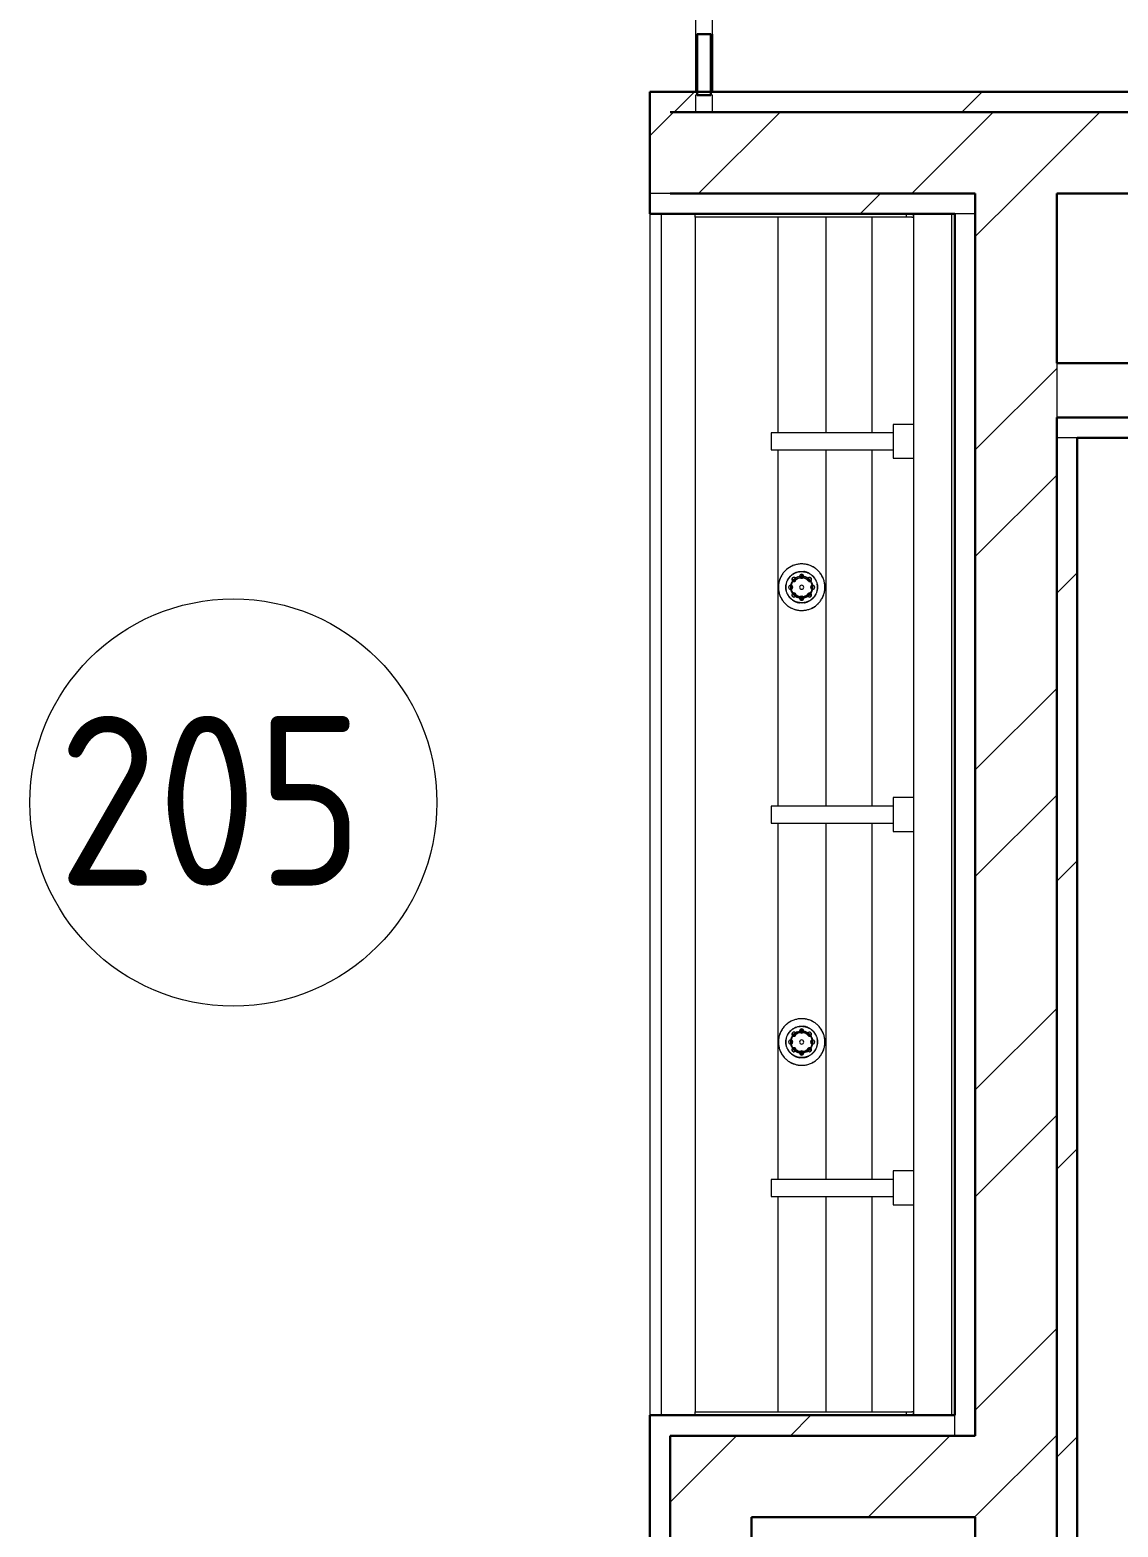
# Model space of a CAD drawing. Header units: millimetres. Extents: x -421858 to 614926, y -468665 to 141641.
# Drawn here: x 115207 to 116811, y -9852 to -7646 of the extents above; entities that cross this region are included whole.
import ezdxf

# ---------------------------------------------------------------- set-up
doc = ezdxf.new("R2010")
doc.units = ezdxf.units.MM
for name, color, linetype, lineweight in [('Витраж', 7, 'Continuous', 9), ('Марки помещений', 252, 'Continuous', 20), ('Сантехника', 252, 'Continuous', 9), ('Стены наружные', 7, 'Continuous', 18), ('Стены разрез', 252, 'Continuous', 30), ('Стены штриховка', 252, 'Continuous', 9)]:
    doc.layers.add(name, color=color, linetype=linetype, lineweight=lineweight)
doc.styles.add('GOST Common_2', font='', dxfattribs={"width": 0.9, "height": 250})
doc.styles.get('GOST Common_2').set_extended_font_data('GOST type B')

# ---------------------------------------------------------------- blocks, each defined once
blk = doc.blocks.new('2 этаж')
at = {"layer": 'Витраж', "color": 251, "lineweight": 18, "true_color": 0x636466, "extrusion": (0, 0, -1)}
for p, q in [((116188.5, -7627.3), (116188.5, -7652.3)), ((116213.5, -7652.3), (116213.5, -7627.3)), ((116188.5, -7652.3), (116213.5, -7652.3))]:
    blk.add_line(p, q, dxfattribs=at)
at = {"layer": 'Витраж', "color": 251, "true_color": 0x636466}
for p, q in [((116188.5, -7652.3), (116188.5, -7737.3)), ((116213.5, -7652.3), (116213.5, -7737.3))]:
    blk.add_line(p, q, dxfattribs=at)
at = {"layer": 'Витраж', "color": 251, "lineweight": 18, "true_color": 0x636466}
for p, q in [((116213.5, -7742.3), (116188.5, -7742.3)), ((116188.5, -7742.3), (116188.5, -7767.3)), ((116213.5, -7767.3), (116213.5, -7742.3)), ((116188.5, -7767.3), (116213.5, -7767.3))]:
    blk.add_line(p, q, dxfattribs=at)
at = {"layer": 'Марки помещений', "color": 251, "true_color": 0x636466}
blk.add_circle((115507.3, -8784.5), 300, dxfattribs=at)
at = {"layer": 'Сантехника', "color": 251, "true_color": 0x636466}
for p, q in [((116121, -7917.3), (116121, -9687.3)), ((116138, -7917.3), (116138, -9687.3)), ((116188, -7922.3), (116188, -7917.3)), ((116499.1, -7917.3), (116499.1, -7922.3)), ((116510, -7917.3), (116510, -7922.3)), ((116510, -7922.3), (116510, -7917.3)), ((116566, -7917.3), (116566, -9687.3)), ((116188, -7922.3), (116188, -9682.3)), ((116499.1, -7922.3), (116188, -7922.3)), ((116309.9, -7922.3), (116309.9, -8239.8)), ((116380.6, -7922.3), (116380.6, -8239.8)), ((116448.6, -7922.3), (116448.6, -8239.8)), ((116507.6, -7922.3), (116499.1, -7922.3)), ((116507.6, -7922.3), (116510, -7922.3)), ((116510, -7922.3), (116510, -9682.3)), ((116480, -8239.8), (116300, -8239.8)), ((116300, -8239.8), (116300, -8264.8)), ((116510, -8227.3), (116480, -8227.3)), ((116480, -8227.3), (116480, -8277.3)), ((116300, -8264.8), (116480, -8264.8)), ((116309.9, -8264.8), (116309.9, -8789.8)), ((116380.6, -8264.8), (116380.6, -8789.8)), ((116448.6, -8264.7), (116448.6, -8789.8)), ((116480, -8277.3), (116510, -8277.3)), ((116510, -8777.3), (116480, -8777.3)), ((116480, -8777.3), (116480, -8827.3)), ((116480, -8789.8), (116300, -8789.8)), ((116300, -8789.8), (116300, -8814.8)), ((116300, -8814.8), (116480, -8814.8)), ((116309.9, -8814.8), (116309.9, -9339.8)), ((116380.6, -8814.8), (116380.6, -9339.8)), ((116448.6, -8814.7), (116448.6, -9339.8)), ((116480, -8827.3), (116510, -8827.3)), ((116510, -9327.3), (116480, -9327.3)), ((116480, -9327.3), (116480, -9377.3)), ((116480, -9339.8), (116300, -9339.8)), ((116300, -9339.8), (116300, -9364.8)), ((116300, -9364.8), (116480, -9364.8)), ((116309.9, -9364.8), (116309.9, -9682.3)), ((116380.6, -9364.8), (116380.6, -9682.3)), ((116448.6, -9364.7), (116448.6, -9682.3)), ((116480, -9377.3), (116510, -9377.3)), ((116188, -9687.3), (116188, -9682.3)), ((116188, -9682.3), (116499.1, -9682.3)), ((116499.1, -9682.3), (116507.6, -9682.3)), ((116499.1, -9682.3), (116499.1, -9687.3)), ((116510, -9682.3), (116507.6, -9682.3)), ((116510, -9682.3), (116510, -9687.3)), ((116510, -9687.3), (116510, -9682.3))]:
    blk.add_line(p, q, dxfattribs=at)
at = {"layer": 'Сантехника', "color": 251, "true_color": 0x636466, "flags": 128}
for points in [[(116379.3, -8467.3), (116379.3, -8465.9), (116379.2, -8464.5), (116379.1, -8463.1), (116378.9, -8461.8), (116378.6, -8460.4), (116378.3, -8459.1), (116378, -8457.8), (116377.6, -8456.5), (116377.1, -8455.2), (116376.6, -8453.9), (116376, -8452.6), (116375.4, -8451.4), (116374.8, -8450.2), (116374.1, -8449), (116373.3, -8447.9), (116372.5, -8446.8), (116371.7, -8445.7), (116370.8, -8444.6), (116369.9, -8443.6), (116368.9, -8442.6), (116367.9, -8441.7), (116366.9, -8440.8), (116365.8, -8440), (116364.7, -8439.2), (116363.5, -8438.4), (116362.4, -8437.7), (116361.2, -8437), (116359.9, -8436.4), (116358.7, -8435.8), (116357.4, -8435.3), (116356.1, -8434.8), (116354.8, -8434.4), (116353.5, -8434), (116352.2, -8433.7), (116350.8, -8433.5), (116349.5, -8433.2), (116348.1, -8433.1), (116346.7, -8433), (116345.4, -8433), (116344, -8433), (116342.6, -8433), (116341.3, -8433.2), (116339.9, -8433.3), (116338.6, -8433.6), (116337.2, -8433.9), (116335.9, -8434.2), (116334.6, -8434.6), (116333.3, -8435), (116332, -8435.5), (116330.7, -8436.1), (116329.5, -8436.7), (116328.3, -8437.3), (116327.1, -8438), (116325.9, -8438.7), (116324.8, -8439.5), (116323.7, -8440.4), (116322.7, -8441.2), (116321.6, -8442.1), (116320.7, -8443.1), (116319.7, -8444.1), (116318.8, -8445.1), (116317.9, -8446.2), (116317.1, -8447.3), (116316.3, -8448.4), (116315.6, -8449.6), (116314.9, -8450.8), (116314.3, -8452), (116313.7, -8453.2), (116313.2, -8454.5), (116312.7, -8455.8), (116312.3, -8457.1), (116311.9, -8458.4), (116311.5, -8459.7), (116311.3, -8461.1), (116311, -8462.4), (116310.9, -8463.8), (116310.8, -8465.1), (116310.7, -8466.5), (116310.7, -8467.3)], [(116321.7, -8467.3), (116321.7, -8466.3), (116321.8, -8465.4), (116321.9, -8464.5), (116322, -8463.5), (116322.2, -8462.6), (116322.4, -8461.7), (116322.6, -8460.8), (116322.9, -8459.9), (116323.2, -8459), (116323.5, -8458.2), (116323.9, -8457.3), (116324.3, -8456.5), (116324.8, -8455.7), (116325.3, -8454.9), (116325.8, -8454.1), (116326.3, -8453.3), (116326.9, -8452.6), (116327.5, -8451.9), (116328.1, -8451.2), (116328.8, -8450.5), (116329.5, -8449.9), (116330.2, -8449.3), (116330.9, -8448.7), (116331.6, -8448.2), (116332.4, -8447.6), (116333.2, -8447.2), (116334, -8446.7), (116334.9, -8446.3), (116335.7, -8445.9), (116336.6, -8445.5), (116337.4, -8445.2), (116338.3, -8444.9), (116339.2, -8444.7), (116340.1, -8444.5), (116341, -8444.3), (116342, -8444.2), (116342.9, -8444), (116343.8, -8444), (116344.8, -8444), (116345.7, -8444), (116346.6, -8444), (116347.5, -8444.1), (116348.5, -8444.2), (116349.4, -8444.4), (116350.3, -8444.6), (116351.2, -8444.8), (116352.1, -8445.1), (116353, -8445.4), (116353.8, -8445.7), (116354.7, -8446.1), (116355.5, -8446.5), (116356.4, -8446.9), (116357.2, -8447.4), (116358, -8447.9), (116358.7, -8448.4), (116359.5, -8449), (116360.2, -8449.6), (116360.9, -8450.2), (116361.5, -8450.8), (116362.2, -8451.5), (116362.8, -8452.2), (116363.4, -8452.9), (116363.9, -8453.7), (116364.5, -8454.5), (116365, -8455.2), (116365.4, -8456.1), (116365.9, -8456.9), (116366.3, -8457.7), (116366.6, -8458.6), (116367, -8459.4), (116367.3, -8460.3), (116367.5, -8461.2), (116367.7, -8462.1), (116367.9, -8463), (116368.1, -8464), (116368.2, -8464.9), (116368.3, -8465.8), (116368.3, -8466.8), (116368.3, -8467.3)], [(116331.8, -8448.4), (116332.6, -8447.9), (116333.3, -8447.4), (116334.1, -8446.9), (116335, -8446.5), (116335.8, -8446.1), (116336.7, -8445.8), (116337.5, -8445.5)], [(116337, -8445.4), (116336.2, -8445.7), (116335.3, -8446.1), (116334.5, -8446.5)], [(116341.1, -8444.6), (116342, -8444.4), (116342.9, -8444.3), (116343.8, -8444.2), (116344.8, -8444.2), (116345.7, -8444.2), (116346.6, -8444.3), (116347.5, -8444.4), (116348.4, -8444.5), (116349.3, -8444.6), (116350.2, -8444.8), (116351.1, -8445), (116352, -8445.3), (116352.9, -8445.6), (116353.7, -8445.9), (116354.6, -8446.3), (116355.4, -8446.7), (116356.2, -8447.1), (116357, -8447.6), (116357.8, -8448.1), (116358.6, -8448.6), (116359.3, -8449.2), (116360, -8449.8), (116360.7, -8450.4), (116361.4, -8451), (116362, -8451.7), (116362.6, -8452.4), (116363.2, -8453.1), (116363.7, -8453.8), (116364.3, -8454.6), (116364.7, -8455.4), (116365.2, -8456.2)], [(116356, -8446.7), (116355.2, -8446.3), (116354.3, -8445.9), (116353.4, -8445.5), (116352.6, -8445.2), (116351.7, -8444.9), (116350.8, -8444.7), (116349.9, -8444.5), (116349, -8444.3), (116348, -8444.2)], [(116310.7, -8467.3), (116310.7, -8468.6), (116310.8, -8470), (116311, -8471.4), (116311.1, -8472.7), (116311.4, -8474.1), (116311.7, -8475.4), (116312, -8476.7), (116312.4, -8478), (116312.9, -8479.3), (116313.4, -8480.6), (116314, -8481.9), (116314.6, -8483.1), (116315.2, -8484.3), (116315.9, -8485.5), (116316.7, -8486.6), (116317.5, -8487.7), (116318.3, -8488.8), (116319.2, -8489.9), (116320.1, -8490.9), (116321.1, -8491.9), (116322.1, -8492.8), (116323.2, -8493.7), (116324.2, -8494.5), (116325.3, -8495.4), (116326.5, -8496.1), (116327.6, -8496.8), (116328.8, -8497.5), (116330.1, -8498.1), (116331.3, -8498.7), (116332.6, -8499.2), (116333.9, -8499.7), (116335.2, -8500.1), (116336.5, -8500.5), (116337.8, -8500.8), (116339.2, -8501.1), (116340.5, -8501.3), (116341.9, -8501.4), (116343.3, -8501.5), (116344.6, -8501.6), (116346, -8501.5), (116347.4, -8501.5), (116348.7, -8501.3), (116350.1, -8501.2), (116351.5, -8500.9), (116352.8, -8500.7), (116354.1, -8500.3), (116355.4, -8499.9), (116356.7, -8499.5), (116358, -8499), (116359.3, -8498.4), (116360.5, -8497.8), (116361.7, -8497.2), (116362.9, -8496.5), (116364.1, -8495.8), (116365.2, -8495), (116366.3, -8494.2), (116367.3, -8493.3), (116368.4, -8492.4), (116369.4, -8491.4), (116370.3, -8490.4), (116371.2, -8489.4), (116372.1, -8488.3), (116372.9, -8487.2), (116373.7, -8486.1), (116374.4, -8484.9), (116375.1, -8483.7), (116375.7, -8482.5), (116376.3, -8481.3), (116376.8, -8480), (116377.3, -8478.7), (116377.8, -8477.4), (116378.1, -8476.1), (116378.5, -8474.8), (116378.7, -8473.4), (116379, -8472.1), (116379.1, -8470.7), (116379.2, -8469.4), (116379.3, -8468), (116379.3, -8467.3)], [(116322.1, -8463), (116321.9, -8464), (116321.8, -8464.9), (116321.8, -8465.8), (116321.7, -8466.8), (116321.7, -8467.3)], [(116321.7, -8467.3), (116321.7, -8468.2), (116321.8, -8469.1), (116321.9, -8470), (116322, -8471)], [(116368.3, -8467.3), (116368.3, -8468.2), (116368.2, -8469.1), (116368.1, -8470), (116368, -8471), (116367.8, -8471.9), (116367.6, -8472.8), (116367.4, -8473.7), (116367.1, -8474.6), (116366.8, -8475.5), (116366.5, -8476.3), (116366.1, -8477.2), (116365.7, -8478), (116365.2, -8478.8), (116364.7, -8479.6), (116364.2, -8480.4), (116363.7, -8481.2), (116363.1, -8481.9), (116362.5, -8482.6), (116361.9, -8483.3), (116361.2, -8484), (116360.6, -8484.6), (116359.9, -8485.2), (116359.1, -8485.8), (116358.4, -8486.3), (116357.6, -8486.9), (116356.8, -8487.3), (116356, -8487.8), (116355.2, -8488.2), (116354.3, -8488.6), (116353.4, -8489), (116352.6, -8489.3), (116351.7, -8489.6), (116350.8, -8489.8), (116349.9, -8490), (116349, -8490.2), (116348, -8490.4), (116347.1, -8490.5), (116346.2, -8490.5), (116345.3, -8490.6), (116344.3, -8490.5), (116343.4, -8490.5), (116342.5, -8490.4), (116341.5, -8490.3), (116340.6, -8490.1), (116339.7, -8489.9), (116338.8, -8489.7), (116337.9, -8489.4), (116337, -8489.1), (116336.2, -8488.8), (116335.3, -8488.4), (116334.5, -8488), (116333.6, -8487.6), (116332.8, -8487.1), (116332.1, -8486.6), (116331.3, -8486.1), (116330.6, -8485.5), (116329.8, -8484.9), (116329.1, -8484.3), (116328.5, -8483.7), (116327.8, -8483), (116327.2, -8482.3), (116326.6, -8481.6), (116326.1, -8480.8), (116325.5, -8480.1), (116325, -8479.3), (116324.6, -8478.5), (116324.1, -8477.6), (116323.7, -8476.8), (116323.4, -8475.9), (116323.1, -8475.1), (116322.8, -8474.2), (116322.5, -8473.3), (116322.3, -8472.4), (116322.1, -8471.5), (116321.9, -8470.5), (116321.8, -8469.6), (116321.8, -8468.7), (116321.7, -8467.8), (116321.7, -8467.3)], [(116322, -8467.3), (116322, -8466.3), (116322, -8465.4), (116322.1, -8464.5), (116322.3, -8463.6), (116322.4, -8462.7), (116322.6, -8461.8)], [(116322.5, -8472.3), (116322.3, -8471.4), (116322.2, -8470.5), (116322.1, -8469.6), (116322, -8468.7), (116322, -8467.8), (116322, -8467.3)], [(116324.6, -8456.6), (116325, -8455.8), (116325.5, -8455), (116326, -8454.2), (116326.5, -8453.5), (116327.1, -8452.8), (116327.7, -8452.1), (116328.3, -8451.4), (116329, -8450.7), (116329.6, -8450.1), (116330.3, -8449.5), (116331, -8448.9)], [(116328.5, -8450.8), (116327.8, -8451.5), (116327.2, -8452.2), (116326.6, -8452.9), (116326.1, -8453.7), (116325.5, -8454.5), (116325, -8455.2), (116324.6, -8456.1)], [(116328.8, -8467.3), (116328.8, -8466.6), (116328.9, -8466), (116328.9, -8465.3), (116329, -8464.7), (116329.1, -8464), (116329.3, -8463.4), (116329.4, -8462.8), (116329.6, -8462.2), (116329.8, -8461.5), (116330.1, -8460.9), (116330.3, -8460.4), (116330.6, -8459.8), (116330.9, -8459.2), (116331.3, -8458.6), (116331.6, -8458.1), (116332, -8457.6), (116332.4, -8457.1), (116332.8, -8456.6), (116333.3, -8456.1), (116333.7, -8455.6), (116334.2, -8455.2), (116334.7, -8454.8), (116335.2, -8454.4), (116335.7, -8454), (116336.3, -8453.6)], [(116336, -8480.7), (116335.5, -8480.4), (116335, -8480), (116334.5, -8479.5), (116334, -8479.1), (116333.5, -8478.7), (116333.1, -8478.2), (116332.6, -8477.7), (116332.2, -8477.2), (116331.8, -8476.7), (116331.5, -8476.2), (116331.1, -8475.6), (116330.8, -8475), (116330.5, -8474.5), (116330.2, -8473.9), (116330, -8473.3), (116329.7, -8472.7), (116329.5, -8472.1), (116329.4, -8471.4), (116329.2, -8470.8), (116329.1, -8470.2), (116329, -8469.5), (116328.9, -8468.9), (116328.8, -8468.3), (116328.8, -8467.6), (116328.8, -8467.3)], [(116341.6, -8451.4), (116342.3, -8451.3), (116342.9, -8451.2), (116343.5, -8451.1), (116344.2, -8451.1), (116344.8, -8451.1), (116345.5, -8451.1), (116346.1, -8451.1), (116346.8, -8451.1), (116347.4, -8451.2), (116348.1, -8451.3)], [(116361.2, -8467.3), (116361.2, -8467.9), (116361.2, -8468.5), (116361.1, -8469.2), (116361, -8469.8), (116360.9, -8470.5), (116360.7, -8471.1), (116360.6, -8471.7), (116360.4, -8472.3), (116360.2, -8473), (116359.9, -8473.6), (116359.7, -8474.2), (116359.4, -8474.7), (116359.1, -8475.3), (116358.7, -8475.9), (116358.4, -8476.4), (116358, -8476.9), (116357.6, -8477.4), (116357.2, -8477.9), (116356.7, -8478.4), (116356.3, -8478.9), (116355.8, -8479.3), (116355.3, -8479.7), (116354.8, -8480.1), (116354.3, -8480.5), (116353.8, -8480.9)], [(116354, -8453.8), (116354.5, -8454.2), (116355.1, -8454.5), (116355.6, -8455), (116356, -8455.4), (116356.5, -8455.8), (116357, -8456.3), (116357.4, -8456.8), (116357.8, -8457.3), (116358.2, -8457.8), (116358.5, -8458.4), (116358.9, -8458.9), (116359.2, -8459.5), (116359.5, -8460), (116359.8, -8460.6), (116360, -8461.2), (116360.3, -8461.8), (116360.5, -8462.4), (116360.7, -8463.1), (116360.8, -8463.7), (116360.9, -8464.3), (116361, -8465), (116361.1, -8465.6), (116361.2, -8466.3), (116361.2, -8466.9), (116361.2, -8467.3)], [(116365.2, -8455.7), (116364.7, -8454.9), (116364.2, -8454.1), (116363.7, -8453.3), (116363.1, -8452.6), (116362.5, -8451.9), (116361.9, -8451.2), (116361.2, -8450.5)], [(116368, -8467.3), (116368, -8468.2), (116368, -8469.1), (116367.9, -8470), (116367.7, -8470.9), (116367.6, -8471.8), (116367.4, -8472.7)], [(116367.5, -8462.2), (116367.7, -8463.1), (116367.8, -8464), (116367.9, -8464.9), (116368, -8465.8), (116368, -8466.8), (116368, -8467.3)], [(116367.9, -8471.5), (116368.1, -8470.5), (116368.2, -8469.6), (116368.3, -8468.7), (116368.3, -8467.8), (116368.3, -8467.3)], [(116368.3, -8467.3), (116368.3, -8466.3), (116368.2, -8465.4), (116368.1, -8464.5), (116368, -8463.5)], [(116358.2, -8486.1), (116357.5, -8486.6), (116356.7, -8487.1), (116355.9, -8487.6), (116355, -8488), (116354.2, -8488.4), (116353.4, -8488.7), (116352.5, -8489), (116351.6, -8489.3), (116350.7, -8489.6), (116349.8, -8489.8), (116348.9, -8490), (116348, -8490.1), (116347.1, -8490.2), (116346.2, -8490.3), (116345.3, -8490.3), (116344.3, -8490.3), (116343.4, -8490.2), (116342.5, -8490.2), (116341.6, -8490), (116340.7, -8489.9), (116339.8, -8489.7), (116338.9, -8489.5), (116338, -8489.2), (116337.1, -8488.9), (116336.3, -8488.6), (116335.4, -8488.2), (116334.6, -8487.8), (116333.8, -8487.4), (116333, -8486.9), (116332.2, -8486.4), (116331.4, -8485.9), (116330.7, -8485.3), (116330, -8484.7), (116329.3, -8484.1), (116328.7, -8483.5), (116328, -8482.8), (116327.4, -8482.1), (116326.8, -8481.4), (116326.3, -8480.7), (116325.8, -8479.9), (116325.3, -8479.1), (116324.8, -8478.3)], [(116324.8, -8478.8), (116325.3, -8479.6), (116325.8, -8480.4), (116326.3, -8481.2), (116326.9, -8481.9), (116327.5, -8482.6), (116328.1, -8483.3), (116328.8, -8484)], [(116334, -8487.8), (116334.9, -8488.2), (116335.7, -8488.6), (116336.6, -8489), (116337.4, -8489.3), (116338.3, -8489.6), (116339.2, -8489.8), (116340.1, -8490), (116341, -8490.2), (116342, -8490.4)], [(116348.4, -8483.1), (116347.8, -8483.2), (116347.1, -8483.3), (116346.5, -8483.4), (116345.8, -8483.4), (116345.2, -8483.5), (116344.5, -8483.4), (116343.9, -8483.4), (116343.2, -8483.4), (116342.6, -8483.3), (116342, -8483.2)], [(116348.5, -8490.3), (116349.4, -8490.1), (116350.3, -8489.9), (116351.2, -8489.7), (116352.1, -8489.4), (116353, -8489.1), (116353.8, -8488.8), (116354.7, -8488.4), (116355.5, -8488)], [(116365.4, -8477.9), (116365, -8478.7), (116364.5, -8479.5), (116364, -8480.3), (116363.5, -8481), (116362.9, -8481.7), (116362.3, -8482.4), (116361.7, -8483.1), (116361.1, -8483.8), (116360.4, -8484.4), (116359.7, -8485), (116359, -8485.6)], [(116361.5, -8483.7), (116362.2, -8483), (116362.8, -8482.3), (116363.4, -8481.6), (116363.9, -8480.8), (116364.5, -8480.1), (116365, -8479.3), (116365.4, -8478.5)], [(116379.3, -9137.3), (116379.3, -9135.9), (116379.2, -9134.5), (116379.1, -9133.1), (116378.9, -9131.8), (116378.6, -9130.4), (116378.3, -9129.1), (116378, -9127.8), (116377.6, -9126.5), (116377.1, -9125.2), (116376.6, -9123.9), (116376, -9122.6), (116375.4, -9121.4), (116374.8, -9120.2), (116374.1, -9119), (116373.3, -9117.9), (116372.5, -9116.8), (116371.7, -9115.7), (116370.8, -9114.6), (116369.9, -9113.6), (116368.9, -9112.6), (116367.9, -9111.7), (116366.9, -9110.8), (116365.8, -9110), (116364.7, -9109.2), (116363.5, -9108.4), (116362.4, -9107.7), (116361.2, -9107), (116359.9, -9106.4), (116358.7, -9105.8), (116357.4, -9105.3), (116356.1, -9104.8), (116354.8, -9104.4), (116353.5, -9104), (116352.2, -9103.7), (116350.8, -9103.5), (116349.5, -9103.2), (116348.1, -9103.1), (116346.7, -9103), (116345.4, -9103), (116344, -9103), (116342.6, -9103), (116341.3, -9103.2), (116339.9, -9103.3), (116338.6, -9103.6), (116337.2, -9103.9), (116335.9, -9104.2), (116334.6, -9104.6), (116333.3, -9105), (116332, -9105.5), (116330.7, -9106.1), (116329.5, -9106.7), (116328.3, -9107.3), (116327.1, -9108), (116325.9, -9108.7), (116324.8, -9109.5), (116323.7, -9110.4), (116322.7, -9111.2), (116321.6, -9112.1), (116320.7, -9113.1), (116319.7, -9114.1), (116318.8, -9115.1), (116317.9, -9116.2), (116317.1, -9117.3), (116316.3, -9118.4), (116315.6, -9119.6), (116314.9, -9120.8), (116314.3, -9122), (116313.7, -9123.2), (116313.2, -9124.5), (116312.7, -9125.8), (116312.3, -9127.1), (116311.9, -9128.4), (116311.5, -9129.7), (116311.3, -9131.1), (116311, -9132.4), (116310.9, -9133.8), (116310.8, -9135.1), (116310.7, -9136.5), (116310.7, -9137.3)], [(116321.7, -9137.3), (116321.7, -9136.3), (116321.8, -9135.4), (116321.9, -9134.5), (116322, -9133.5), (116322.2, -9132.6), (116322.4, -9131.7), (116322.6, -9130.8), (116322.9, -9129.9), (116323.2, -9129), (116323.5, -9128.2), (116323.9, -9127.3), (116324.3, -9126.5), (116324.8, -9125.7), (116325.3, -9124.9), (116325.8, -9124.1), (116326.3, -9123.3), (116326.9, -9122.6), (116327.5, -9121.9), (116328.1, -9121.2), (116328.8, -9120.5), (116329.5, -9119.9), (116330.2, -9119.3), (116330.9, -9118.7), (116331.6, -9118.2), (116332.4, -9117.6), (116333.2, -9117.2), (116334, -9116.7), (116334.9, -9116.3), (116335.7, -9115.9), (116336.6, -9115.5), (116337.4, -9115.2), (116338.3, -9114.9), (116339.2, -9114.7), (116340.1, -9114.5), (116341, -9114.3), (116342, -9114.2), (116342.9, -9114), (116343.8, -9114), (116344.8, -9114), (116345.7, -9114), (116346.6, -9114), (116347.5, -9114.1), (116348.5, -9114.2), (116349.4, -9114.4), (116350.3, -9114.6), (116351.2, -9114.8), (116352.1, -9115.1), (116353, -9115.4), (116353.8, -9115.7), (116354.7, -9116.1), (116355.5, -9116.5), (116356.4, -9116.9), (116357.2, -9117.4), (116358, -9117.9), (116358.7, -9118.4), (116359.5, -9119), (116360.2, -9119.6), (116360.9, -9120.2), (116361.5, -9120.8), (116362.2, -9121.5), (116362.8, -9122.2), (116363.4, -9122.9), (116363.9, -9123.7), (116364.5, -9124.5), (116365, -9125.2), (116365.4, -9126.1), (116365.9, -9126.9), (116366.3, -9127.7), (116366.6, -9128.6), (116367, -9129.4), (116367.3, -9130.3), (116367.5, -9131.2), (116367.7, -9132.1), (116367.9, -9133), (116368.1, -9134), (116368.2, -9134.9), (116368.3, -9135.8), (116368.3, -9136.8), (116368.3, -9137.3)], [(116324.6, -9126.6), (116325, -9125.8), (116325.5, -9125), (116326, -9124.2), (116326.5, -9123.5), (116327.1, -9122.8), (116327.7, -9122.1), (116328.3, -9121.4), (116329, -9120.7), (116329.6, -9120.1), (116330.3, -9119.5), (116331, -9118.9)], [(116328.5, -9120.8), (116327.8, -9121.5), (116327.2, -9122.2), (116326.6, -9122.9), (116326.1, -9123.7), (116325.5, -9124.5), (116325, -9125.2), (116324.6, -9126.1)], [(116328.8, -9137.3), (116328.8, -9136.6), (116328.9, -9136), (116328.9, -9135.3), (116329, -9134.7), (116329.1, -9134), (116329.3, -9133.4), (116329.4, -9132.8), (116329.6, -9132.2), (116329.8, -9131.5), (116330.1, -9130.9), (116330.3, -9130.4), (116330.6, -9129.8), (116330.9, -9129.2), (116331.3, -9128.6), (116331.6, -9128.1), (116332, -9127.6), (116332.4, -9127.1), (116332.8, -9126.6), (116333.3, -9126.1), (116333.7, -9125.6), (116334.2, -9125.2), (116334.7, -9124.8), (116335.2, -9124.4), (116335.7, -9124), (116336.3, -9123.6)], [(116331.8, -9118.4), (116332.6, -9117.9), (116333.3, -9117.4), (116334.1, -9116.9), (116335, -9116.5), (116335.8, -9116.1), (116336.7, -9115.8), (116337.5, -9115.5)], [(116337, -9115.4), (116336.2, -9115.7), (116335.3, -9116.1), (116334.5, -9116.5)], [(116341.1, -9114.6), (116342, -9114.4), (116342.9, -9114.3), (116343.8, -9114.2), (116344.8, -9114.2), (116345.7, -9114.2), (116346.6, -9114.3), (116347.5, -9114.4), (116348.4, -9114.5), (116349.3, -9114.6), (116350.2, -9114.8), (116351.1, -9115), (116352, -9115.3), (116352.9, -9115.6), (116353.7, -9115.9), (116354.6, -9116.3), (116355.4, -9116.7), (116356.2, -9117.1), (116357, -9117.6), (116357.8, -9118.1), (116358.6, -9118.6), (116359.3, -9119.2), (116360, -9119.8), (116360.7, -9120.4), (116361.4, -9121), (116362, -9121.7), (116362.6, -9122.4), (116363.2, -9123.1), (116363.7, -9123.8), (116364.3, -9124.6), (116364.7, -9125.4), (116365.2, -9126.2)], [(116341.6, -9121.4), (116342.3, -9121.3), (116342.9, -9121.2), (116343.5, -9121.1), (116344.2, -9121.1), (116344.8, -9121.1), (116345.5, -9121.1), (116346.1, -9121.1), (116346.8, -9121.1), (116347.4, -9121.2), (116348.1, -9121.3)], [(116356, -9116.7), (116355.2, -9116.3), (116354.3, -9115.9), (116353.4, -9115.5), (116352.6, -9115.2), (116351.7, -9114.9), (116350.8, -9114.7), (116349.9, -9114.5), (116349, -9114.3), (116348, -9114.2)], [(116354, -9123.8), (116354.5, -9124.2), (116355.1, -9124.5), (116355.6, -9125), (116356, -9125.4), (116356.5, -9125.8), (116357, -9126.3), (116357.4, -9126.8), (116357.8, -9127.3), (116358.2, -9127.8), (116358.5, -9128.4), (116358.9, -9128.9), (116359.2, -9129.5), (116359.5, -9130), (116359.8, -9130.6), (116360, -9131.2), (116360.3, -9131.8), (116360.5, -9132.4), (116360.7, -9133.1), (116360.8, -9133.7), (116360.9, -9134.3), (116361, -9135), (116361.1, -9135.6), (116361.2, -9136.3), (116361.2, -9136.9), (116361.2, -9137.3)], [(116365.2, -9125.7), (116364.7, -9124.9), (116364.2, -9124.1), (116363.7, -9123.3), (116363.1, -9122.6), (116362.5, -9121.9), (116361.9, -9121.2), (116361.2, -9120.5)], [(116310.7, -9137.3), (116310.7, -9138.6), (116310.8, -9140), (116311, -9141.4), (116311.1, -9142.7), (116311.4, -9144.1), (116311.7, -9145.4), (116312, -9146.7), (116312.4, -9148), (116312.9, -9149.3), (116313.4, -9150.6), (116314, -9151.9), (116314.6, -9153.1), (116315.2, -9154.3), (116315.9, -9155.5), (116316.7, -9156.6), (116317.5, -9157.7), (116318.3, -9158.8), (116319.2, -9159.9), (116320.1, -9160.9), (116321.1, -9161.9), (116322.1, -9162.8), (116323.2, -9163.7), (116324.2, -9164.5), (116325.3, -9165.4), (116326.5, -9166.1), (116327.6, -9166.8), (116328.8, -9167.5), (116330.1, -9168.1), (116331.3, -9168.7), (116332.6, -9169.2), (116333.9, -9169.7), (116335.2, -9170.1), (116336.5, -9170.5), (116337.8, -9170.8), (116339.2, -9171.1), (116340.5, -9171.3), (116341.9, -9171.4), (116343.3, -9171.5), (116344.6, -9171.6), (116346, -9171.5), (116347.4, -9171.5), (116348.7, -9171.3), (116350.1, -9171.2), (116351.5, -9170.9), (116352.8, -9170.7), (116354.1, -9170.3), (116355.4, -9169.9), (116356.7, -9169.5), (116358, -9169), (116359.3, -9168.4), (116360.5, -9167.8), (116361.7, -9167.2), (116362.9, -9166.5), (116364.1, -9165.8), (116365.2, -9165), (116366.3, -9164.2), (116367.3, -9163.3), (116368.4, -9162.4), (116369.4, -9161.4), (116370.3, -9160.4), (116371.2, -9159.4), (116372.1, -9158.3), (116372.9, -9157.2), (116373.7, -9156.1), (116374.4, -9154.9), (116375.1, -9153.7), (116375.7, -9152.5), (116376.3, -9151.3), (116376.8, -9150), (116377.3, -9148.7), (116377.8, -9147.4), (116378.1, -9146.1), (116378.5, -9144.8), (116378.7, -9143.4), (116379, -9142.1), (116379.1, -9140.7), (116379.2, -9139.4), (116379.3, -9138), (116379.3, -9137.3)], [(116322.1, -9133), (116321.9, -9134), (116321.8, -9134.9), (116321.8, -9135.8), (116321.7, -9136.8), (116321.7, -9137.3)], [(116321.7, -9137.3), (116321.7, -9138.2), (116321.8, -9139.1), (116321.9, -9140), (116322, -9141)], [(116368.3, -9137.3), (116368.3, -9138.2), (116368.2, -9139.1), (116368.1, -9140), (116368, -9141), (116367.8, -9141.9), (116367.6, -9142.8), (116367.4, -9143.7), (116367.1, -9144.6), (116366.8, -9145.5), (116366.5, -9146.3), (116366.1, -9147.2), (116365.7, -9148), (116365.2, -9148.8), (116364.7, -9149.6), (116364.2, -9150.4), (116363.7, -9151.2), (116363.1, -9151.9), (116362.5, -9152.6), (116361.9, -9153.3), (116361.2, -9154), (116360.6, -9154.6), (116359.9, -9155.2), (116359.1, -9155.8), (116358.4, -9156.3), (116357.6, -9156.9), (116356.8, -9157.3), (116356, -9157.8), (116355.2, -9158.2), (116354.3, -9158.6), (116353.4, -9159), (116352.6, -9159.3), (116351.7, -9159.6), (116350.8, -9159.8), (116349.9, -9160), (116349, -9160.2), (116348, -9160.4), (116347.1, -9160.5), (116346.2, -9160.5), (116345.3, -9160.6), (116344.3, -9160.5), (116343.4, -9160.5), (116342.5, -9160.4), (116341.5, -9160.3), (116340.6, -9160.1), (116339.7, -9159.9), (116338.8, -9159.7), (116337.9, -9159.4), (116337, -9159.1), (116336.2, -9158.8), (116335.3, -9158.4), (116334.5, -9158), (116333.6, -9157.6), (116332.8, -9157.1), (116332.1, -9156.6), (116331.3, -9156.1), (116330.6, -9155.5), (116329.8, -9154.9), (116329.1, -9154.3), (116328.5, -9153.7), (116327.8, -9153), (116327.2, -9152.3), (116326.6, -9151.6), (116326.1, -9150.8), (116325.5, -9150.1), (116325, -9149.3), (116324.6, -9148.5), (116324.1, -9147.6), (116323.7, -9146.8), (116323.4, -9145.9), (116323.1, -9145.1), (116322.8, -9144.2), (116322.5, -9143.3), (116322.3, -9142.4), (116322.1, -9141.5), (116321.9, -9140.5), (116321.8, -9139.6), (116321.8, -9138.7), (116321.7, -9137.8), (116321.7, -9137.3)], [(116322, -9137.3), (116322, -9136.3), (116322, -9135.4), (116322.1, -9134.5), (116322.3, -9133.6), (116322.4, -9132.7), (116322.6, -9131.8)], [(116322.5, -9142.3), (116322.3, -9141.4), (116322.2, -9140.5), (116322.1, -9139.6), (116322, -9138.7), (116322, -9137.8), (116322, -9137.3)], [(116358.2, -9156.1), (116357.5, -9156.6), (116356.7, -9157.1), (116355.9, -9157.6), (116355, -9158), (116354.2, -9158.4), (116353.4, -9158.7), (116352.5, -9159), (116351.6, -9159.3), (116350.7, -9159.6), (116349.8, -9159.8), (116348.9, -9160), (116348, -9160.1), (116347.1, -9160.2), (116346.2, -9160.3), (116345.3, -9160.3), (116344.3, -9160.3), (116343.4, -9160.2), (116342.5, -9160.2), (116341.6, -9160), (116340.7, -9159.9), (116339.8, -9159.7), (116338.9, -9159.5), (116338, -9159.2), (116337.1, -9158.9), (116336.3, -9158.6), (116335.4, -9158.2), (116334.6, -9157.8), (116333.8, -9157.4), (116333, -9156.9), (116332.2, -9156.4), (116331.4, -9155.9), (116330.7, -9155.3), (116330, -9154.7), (116329.3, -9154.1), (116328.7, -9153.5), (116328, -9152.8), (116327.4, -9152.1), (116326.8, -9151.4), (116326.3, -9150.7), (116325.8, -9149.9), (116325.3, -9149.1), (116324.8, -9148.3)], [(116324.8, -9148.8), (116325.3, -9149.6), (116325.8, -9150.4), (116326.3, -9151.2), (116326.9, -9151.9), (116327.5, -9152.6), (116328.1, -9153.3), (116328.8, -9154)], [(116336, -9150.7), (116335.5, -9150.4), (116335, -9150), (116334.5, -9149.5), (116334, -9149.1), (116333.5, -9148.7), (116333.1, -9148.2), (116332.6, -9147.7), (116332.2, -9147.2), (116331.8, -9146.7), (116331.5, -9146.2), (116331.1, -9145.6), (116330.8, -9145), (116330.5, -9144.5), (116330.2, -9143.9), (116330, -9143.3), (116329.7, -9142.7), (116329.5, -9142.1), (116329.4, -9141.4), (116329.2, -9140.8), (116329.1, -9140.2), (116329, -9139.5), (116328.9, -9138.9), (116328.8, -9138.3), (116328.8, -9137.6), (116328.8, -9137.3)], [(116348.4, -9153.1), (116347.8, -9153.2), (116347.1, -9153.3), (116346.5, -9153.4), (116345.8, -9153.4), (116345.2, -9153.5), (116344.5, -9153.4), (116343.9, -9153.4), (116343.2, -9153.4), (116342.6, -9153.3), (116342, -9153.2)], [(116361.2, -9137.3), (116361.2, -9137.9), (116361.2, -9138.5), (116361.1, -9139.2), (116361, -9139.8), (116360.9, -9140.5), (116360.7, -9141.1), (116360.6, -9141.7), (116360.4, -9142.3), (116360.2, -9143), (116359.9, -9143.6), (116359.7, -9144.2), (116359.4, -9144.7), (116359.1, -9145.3), (116358.7, -9145.9), (116358.4, -9146.4), (116358, -9146.9), (116357.6, -9147.4), (116357.2, -9147.9), (116356.7, -9148.4), (116356.3, -9148.9), (116355.8, -9149.3), (116355.3, -9149.7), (116354.8, -9150.1), (116354.3, -9150.5), (116353.8, -9150.9)], [(116365.4, -9147.9), (116365, -9148.7), (116364.5, -9149.5), (116364, -9150.3), (116363.5, -9151), (116362.9, -9151.7), (116362.3, -9152.4), (116361.7, -9153.1), (116361.1, -9153.8), (116360.4, -9154.4), (116359.7, -9155), (116359, -9155.6)], [(116361.5, -9153.7), (116362.2, -9153), (116362.8, -9152.3), (116363.4, -9151.6), (116363.9, -9150.8), (116364.5, -9150.1), (116365, -9149.3), (116365.4, -9148.5)], [(116368, -9137.3), (116368, -9138.2), (116368, -9139.1), (116367.9, -9140), (116367.7, -9140.9), (116367.6, -9141.8), (116367.4, -9142.7)], [(116367.5, -9132.2), (116367.7, -9133.1), (116367.8, -9134), (116367.9, -9134.9), (116368, -9135.8), (116368, -9136.8), (116368, -9137.3)], [(116367.9, -9141.5), (116368.1, -9140.5), (116368.2, -9139.6), (116368.3, -9138.7), (116368.3, -9137.8), (116368.3, -9137.3)], [(116368.3, -9137.3), (116368.3, -9136.3), (116368.2, -9135.4), (116368.1, -9134.5), (116368, -9133.5)], [(116334.1, -9157.8), (116334.9, -9158.2), (116335.7, -9158.6), (116336.6, -9159), (116337.4, -9159.3), (116338.3, -9159.6), (116339.2, -9159.8), (116340.1, -9160), (116341, -9160.2), (116342, -9160.4)], [(116348.5, -9160.3), (116349.4, -9160.1), (116350.3, -9159.9), (116351.2, -9159.7), (116352.1, -9159.4), (116353, -9159.1), (116353.8, -9158.8), (116354.7, -9158.4), (116355.5, -9158)]]:
    blk.add_lwpolyline(points, dxfattribs=at)
at = {"layer": 'Сантехника', "color": 251, "true_color": 0x636466}
for centre, radius, start, end in [((116345, -8467.3), 34.3, 145.0376, 161.2102), ((116345, -8467.3), 34.3, 112.2071, 130.7179), ((116345, -8467.3), 34.3, 81.2405, 92.6569), ((116345, -8467.3), 34.3, 75.5624, 79.0767), ((116345, -8467.3), 34.3, 56.5875, 72.8932), ((116345, -8467.3), 34.3, 20.4173, 38.2302), ((116345, -8467.3), 34.3, 170.2639, 180), ((116345, -8467.3), 34.3, 180, 184.4583), ((116345, -8467.3), 34.3, 164.3157, 167.198), ((116345, -8467.3), 23, 144, 154.1058), ((116328.8, -8467.3), 3, 90, 180), ((116328.8, -8467.3), 3, 150, 180), ((116328.8, -8467.3), 3, 180, 210), ((116328.8, -8467.3), 3, 180, 270), ((116328.8, -8467.3), 3, 90, 105), ((116345, -8467.3), 16.2, 158.4339, 180), ((116328.8, -8467.3), 3, 30, 90), ((116328.8, -8467.3), 3, 0, 90), ((116328.8, -8467.3), 3, 270, 0), ((116328.8, -8467.3), 3, 270, 330), ((116345, -8467.3), 15.9, 0, 180), ((116345, -8467.3), 15.9, 180, 0), ((116333.6, -8455.8), 3, 45, 225), ((116333.6, -8455.8), 3, 135, 195), ((116345, -8467.3), 18.1, 136.1528, 141.4432), ((116345, -8467.3), 14.1, 173.2684, 180), ((116345, -8467.3), 14.1, 180, 186.7316), ((116333.6, -8455.8), 3, 210, 225), ((116333.6, -8455.8), 3, 225, 45), ((116333.6, -8455.8), 3, 225, 285), ((116345, -8467.3), 16.2, 110.5449, 140.3404), ((116333.6, -8455.8), 3, 90, 107.905), ((116345, -8467.3), 14.1, 124.7852, 137.7972), ((116345, -8467.3), 14.1, 125.0449, 135), ((116345, -8467.3), 13.9, 45, 135), ((116345, -8467.3), 13.9, 47.2881, 135), ((116333.6, -8455.8), 3, 330, 45), ((116345, -8467.3), 14.1, 113.7949, 123.75), ((116345, -8467.3), 14.1, 102.5449, 112.5), ((116345, -8467.3), 16.2, 39.3943, 101.028), ((116345, -8451.1), 3, 0, 180), ((116345, -8451.1), 3, 0, 180), ((116345, -8451.1), 3, 180, 255), ((116345, -8451.1), 3, 180, 0), ((116345, -8467.3), 3, 0, 180), ((116345, -8467.3), 3, 180, 0), ((116345, -8467.3), 14.1, 91.2949, 96.8501), ((116345, -8467.3), 18.1, 83.5568, 94.8707), ((116345, -8467.3), 14.1, 80.5238, 95.3542), ((116345, -8467.3), 14.1, 80.0449, 90), ((116345, -8451.1), 3, 285, 0), ((116345, -8467.3), 14.1, 68.7949, 78.75), ((116345, -8467.3), 14.1, 57.5449, 67.5), ((116345, -8467.3), 14.1, 47.9043, 56.25), ((116356.5, -8455.8), 3, 135, 210), ((116356.5, -8455.8), 3, 135, 225), ((116345, -8467.3), 14.1, 45.5187, 52.7822), ((116356.5, -8455.8), 3, 315, 134.9968), ((116356.5, -8455.8), 3, 225.0032, 315), ((116345, -8467.3), 14.1, 38.9262, 45), ((116356.5, -8455.8), 3, 255, 315), ((116356.5, -8455.8), 3, 60, 90), ((116361.2, -8467.3), 3, 90, 180), ((116361.2, -8467.3), 3, 180, 270), ((116356.5, -8455.8), 3, 345, 45), ((116356.5, -8455.8), 3, 315, 330), ((116361.2, -8467.3), 3, 90, 150), ((116361.2, -8467.3), 3, 210, 270), ((116345, -8467.3), 14.1, 0, 6.7316), ((116345, -8467.3), 14.1, 353.2684, 0), ((116345, -8467.3), 16.2, 338.4339, 0), ((116361.2, -8467.3), 3, 75, 90), ((116361.2, -8467.3), 3, 0, 90), ((116361.2, -8467.3), 3, 270, 0), ((116345, -8467.3), 23, 25.3123, 36), ((116361.2, -8467.3), 3, 0, 30), ((116361.2, -8467.3), 3, 330, 0), ((116345, -8467.3), 34.3, 6.4389, 10.0463), ((116345, -8467.3), 34.3, 350.2639, 0), ((116345, -8467.3), 34.3, 0, 4.4583), ((116345, -8467.3), 34.3, 186.4389, 190.0463), ((116345, -8467.3), 34.3, 200.4173, 218.2302), ((116345, -8467.3), 23, 205.3123, 216), ((116328.8, -8467.3), 3, 255, 270), ((116333.6, -8478.7), 3, 135, 315), ((116333.6, -8478.7), 3, 165, 225), ((116333.6, -8478.7), 3, 135, 150), ((116333.6, -8478.7), 3, 75, 135), ((116333.6, -8478.7), 3, 315, 135), ((116345, -8467.3), 16.2, 219.6596, 281.028), ((116333.6, -8478.7), 3, 252.095, 270), ((116345, -8467.3), 14.1, 221.9221, 225), ((116345, -8467.3), 14.1, 222.2028, 235.2148), ((116345, -8467.3), 13.9, 222.5357, 317.4643), ((116345, -8467.3), 13.9, 222.5357, 315), ((116345, -8467.3), 14.1, 226.2949, 236.25), ((116333.6, -8478.7), 3, 315, 30), ((116345, -8467.3), 14.1, 237.5449, 247.5), ((116345, -8467.3), 14.1, 248.7949, 258.75), ((116345, -8483.5), 3, 0, 180), ((116345, -8483.5), 3, 105, 180), ((116345, -8483.5), 3, 180, 0), ((116345, -8483.5), 3, 180, 0), ((116345, -8467.3), 14.1, 263.1499, 270), ((116345, -8467.3), 18.1, 265.1293, 276.4432), ((116345, -8467.3), 14.1, 264.6458, 280.001), ((116345, -8467.3), 14.1, 271.2949, 281.25), ((116345, -8483.5), 3, 0, 75), ((116345, -8467.3), 14.1, 282.5449, 292.5), ((116345, -8467.3), 16.2, 290.5449, 335.2568), ((116345, -8467.3), 14.1, 293.7949, 303.75), ((116345, -8467.3), 14.1, 305.0449, 315), ((116356.5, -8478.7), 3, 135, 225), ((116345, -8467.3), 14.1, 307.2178, 315.6775), ((116356.5, -8478.7), 3, 150, 225), ((116356.5, -8478.7), 3, 45, 134.9968), ((116356.5, -8478.7), 3, 225.0032, 45), ((116356.5, -8478.7), 3, 45, 105), ((116356.5, -8478.7), 3, 270, 300), ((116345, -8467.3), 18.1, 316.4294, 321.4432), ((116356.5, -8478.7), 3, 30, 45), ((116356.5, -8478.7), 3, 315, 15), ((116361.2, -8467.3), 3, 270, 285), ((116345, -8467.3), 23, 324, 334.1058), ((116345, -8467.3), 34.3, 313.5244, 316.5478), ((116345, -8467.3), 34.3, 325.0376, 341.2102), ((116345, -8467.3), 34.3, 344.3157, 347.198), ((116345, -8467.3), 34.3, 236.5875, 252.8932), ((116345, -8467.3), 34.3, 255.5624, 259.0767), ((116345, -8467.3), 34.3, 261.2405, 274.5295), ((116345, -8467.3), 34.3, 292.2071, 310.7179), ((116345, -9137.3), 34.3, 112.2071, 130.7179), ((116345, -9137.3), 34.3, 81.2405, 92.6569), ((116345, -9137.3), 34.3, 75.5624, 79.0767), ((116345, -9137.3), 34.3, 56.5875, 72.8932), ((116345, -9137.3), 34.3, 170.2639, 180), ((116345, -9137.3), 34.3, 164.3157, 167.198), ((116345, -9137.3), 34.3, 145.0376, 161.2102), ((116345, -9137.3), 34.3, 133.5244, 136.5478), ((116345, -9137.3), 23, 144, 154.1058), ((116345, -9137.3), 16.2, 158.4339, 180), ((116345, -9137.3), 15.9, 0, 180), ((116333.6, -9125.8), 3, 45, 225), ((116333.6, -9125.8), 3, 135, 195), ((116345, -9137.3), 18.1, 136.1528, 141.4432), ((116333.6, -9125.8), 3, 210, 225), ((116333.6, -9125.8), 3, 225, 45), ((116333.6, -9125.8), 3, 225, 285), ((116345, -9137.3), 16.2, 110.5449, 140.3404), ((116333.6, -9125.8), 3, 90, 107.905), ((116345, -9137.3), 14.1, 136.2949, 141.7649), ((116345, -9137.3), 14.1, 124.7852, 137.7972), ((116345, -9137.3), 14.1, 125.0449, 135), ((116345, -9137.3), 13.9, 45, 135), ((116345, -9137.3), 13.9, 47.2881, 135), ((116333.6, -9125.8), 3, 330, 45), ((116345, -9137.3), 14.1, 113.7949, 123.75), ((116345, -9137.3), 14.1, 102.5449, 112.5), ((116345, -9137.3), 16.2, 75, 101.028), ((116345, -9121.1), 3, 0, 180), ((116345, -9121.1), 3, 0, 180), ((116345, -9121.1), 3, 180, 255), ((116345, -9121.1), 3, 180, 0), ((116345, -9137.3), 14.1, 91.2949, 96.8501), ((116345, -9137.3), 18.1, 83.5568, 94.8707), ((116345, -9137.3), 14.1, 80.5238, 95.3542), ((116345, -9137.3), 14.1, 80.0449, 90), ((116345, -9121.1), 3, 285, 0), ((116345, -9137.3), 14.1, 68.7949, 78.75), ((116345, -9137.3), 16.2, 39.3943, 71.4487), ((116345, -9137.3), 14.1, 57.5449, 67.5), ((116345, -9137.3), 14.1, 47.9043, 56.25), ((116356.5, -9125.8), 3, 135, 210), ((116356.5, -9125.8), 3, 135, 225), ((116345, -9137.3), 14.1, 45.5187, 52.7822), ((116356.5, -9125.8), 3, 315, 134.9968), ((116356.5, -9125.8), 3, 225.0032, 315), ((116345, -9137.3), 14.1, 38.2351, 45), ((116356.5, -9125.8), 3, 255, 315), ((116356.5, -9125.8), 3, 60, 90), ((116356.5, -9125.8), 3, 345, 45), ((116356.5, -9125.8), 3, 315, 330), ((116345, -9137.3), 23, 25.3123, 36), ((116345, -9137.3), 34.3, 21.2703, 38.2302), ((116345, -9137.3), 34.3, 6.4389, 10.0463), ((116345, -9137.3), 34.3, 180, 184.4583), ((116345, -9137.3), 34.3, 186.4389, 190.0463), ((116345, -9137.3), 34.3, 200.4173, 218.227), ((116345, -9137.3), 23, 205.3123, 216), ((116328.8, -9137.3), 3, 90, 180), ((116328.8, -9137.3), 3, 150, 180), ((116328.8, -9137.3), 3, 180, 210), ((116328.8, -9137.3), 3, 180, 270), ((116328.8, -9137.3), 3, 90, 105), ((116328.8, -9137.3), 3, 255, 270), ((116328.8, -9137.3), 3, 30, 90), ((116328.8, -9137.3), 3, 0, 90), ((116328.8, -9137.3), 3, 270, 0), ((116328.8, -9137.3), 3, 270, 330), ((116345, -9137.3), 15.9, 180, 0), ((116333.6, -9148.7), 3, 135, 315), ((116333.6, -9148.7), 3, 165, 225), ((116345, -9137.3), 14.1, 173.2684, 180), ((116345, -9137.3), 14.1, 180, 186.7316), ((116333.6, -9148.7), 3, 135, 150), ((116333.6, -9148.7), 3, 75, 135), ((116333.6, -9148.7), 3, 315, 135), ((116345, -9137.3), 16.2, 219.6596, 281.028), ((116333.6, -9148.7), 3, 252.095, 270), ((116345, -9137.3), 14.1, 218.2351, 225), ((116345, -9137.3), 14.1, 222.2028, 235.2148), ((116345, -9137.3), 13.9, 225, 315), ((116345, -9137.3), 13.9, 225, 315), ((116345, -9137.3), 14.1, 226.2949, 236.25), ((116333.6, -9148.7), 3, 315, 30), ((116345, -9137.3), 14.1, 237.5449, 247.5), ((116345, -9137.3), 14.1, 248.7949, 258.75), ((116345, -9137.3), 3, 0, 180), ((116345, -9137.3), 3, 180, 0), ((116345, -9153.5), 3, 0, 180), ((116345, -9153.5), 3, 105, 180), ((116345, -9153.5), 3, 180, 0), ((116345, -9153.5), 3, 180, 0), ((116345, -9137.3), 14.1, 263.1499, 270), ((116345, -9137.3), 14.1, 264.6458, 280.001), ((116345, -9137.3), 14.1, 271.2949, 281.25), ((116345, -9153.5), 3, 0, 75), ((116345, -9137.3), 14.1, 282.5449, 292.5), ((116345, -9137.3), 16.2, 290.5449, 335.2568), ((116345, -9137.3), 14.1, 293.7949, 303.75), ((116345, -9137.3), 14.1, 305.0449, 315), ((116356.5, -9148.7), 3, 135, 225), ((116356.5, -9148.7), 3, 150, 225), ((116345, -9137.3), 14.1, 307.2178, 314.4813), ((116356.5, -9148.7), 3, 45, 134.9968), ((116356.5, -9148.7), 3, 225.0032, 45), ((116345, -9137.3), 14.1, 316.2949, 321.7649), ((116356.5, -9148.7), 3, 45, 105), ((116356.5, -9148.7), 3, 270, 300), ((116345, -9137.3), 18.1, 316.4294, 321.4432), ((116361.2, -9137.3), 3, 90, 180), ((116361.2, -9137.3), 3, 180, 270), ((116361.2, -9137.3), 3, 90, 150), ((116361.2, -9137.3), 3, 210, 270), ((116356.5, -9148.7), 3, 30, 45), ((116356.5, -9148.7), 3, 315, 15), ((116345, -9137.3), 14.1, 0, 6.7316), ((116345, -9137.3), 14.1, 353.2684, 0), ((116345, -9137.3), 16.2, 338.4339, 0), ((116361.2, -9137.3), 3, 75, 90), ((116361.2, -9137.3), 3, 0, 90), ((116361.2, -9137.3), 3, 270, 0), ((116361.2, -9137.3), 3, 270, 285), ((116345, -9137.3), 23, 324, 334.1058), ((116361.2, -9137.3), 3, 0, 30), ((116361.2, -9137.3), 3, 330, 0), ((116345, -9137.3), 34.3, 325.0376, 341.2102), ((116345, -9137.3), 34.3, 344.3157, 347.198), ((116345, -9137.3), 34.3, 350.2639, 0), ((116345, -9137.3), 34.3, 0, 4.4583), ((116345, -9137.3), 34.3, 236.5875, 252.8932), ((116345, -9137.3), 34.3, 255.5624, 259.0767), ((116345, -9137.3), 34.3, 261.2405, 274.5295), ((116345, -9137.3), 18.1, 265.1293, 276.4432), ((116345, -9137.3), 34.3, 292.2071, 310.7179), ((116345, -9137.3), 34.3, 313.5244, 316.5478)]:
    blk.add_arc(centre, radius, start, end, dxfattribs=at)
at = {"layer": 'Стены наружные', "color": 251, "lineweight": 30, "true_color": 0x636466}
for p, q in [((117406, -7737.3), (116121, -7737.3)), ((116121, -7737.3), (116121, -7917.3)), ((117436, -7767.3), (116151, -7767.3)), ((116151, -7887.3), (116601, -7887.3)), ((116601, -7887.3), (116601, -9717.3)), ((116721, -8137.3), (116721, -7887.3)), ((116721, -7887.3), (118171, -7887.3)), ((116121, -7917.3), (116571, -7917.3)), ((116571, -7917.3), (116571, -9687.3)), ((117771, -8137.3), (116721, -8137.3)), ((116721, -10112.3), (116721, -8217.3)), ((116721, -8217.3), (117790, -8217.3)), ((116751, -8247.3), (118141, -8247.3)), ((116751, -10082.3), (116751, -8247.3)), ((116571, -9687.3), (116121, -9687.3)), ((116121, -9687.3), (116121, -10112.3)), ((116601, -9717.3), (116151, -9717.3)), ((116151, -10112.3), (116151, -9717.3)), ((116271, -9837.3), (116601, -9837.3)), ((116271, -10112.3), (116271, -9837.3)), ((116601, -9837.3), (116601, -10112.3))]:
    blk.add_line(p, q, dxfattribs=at)
at = {"layer": 'Стены наружные', "color": 251, "linetype": 'Continuous', "lineweight": 9, "true_color": 0x636466}
for p, q in [((116157, -7767.3), (116187, -7737.3)), ((116581.2, -7767.3), (116611.2, -7737.3)), ((116121, -7802.2), (116155.9, -7767.3)), ((116193.1, -7887.3), (116313.1, -7767.3)), ((116507.4, -7887.3), (116627.4, -7767.3)), ((116664.5, -7887.3), (116784.5, -7767.3)), ((116431.2, -7917.3), (116461.2, -7887.3)), ((116601, -7950.8), (116664.5, -7887.3)), ((116601, -8265.1), (116721, -8145.1)), ((116601, -8422.2), (116721, -8302.2)), ((116721, -8476), (116751, -8446)), ((116601, -8736.5), (116721, -8616.5)), ((116601, -8893.7), (116721, -8773.7)), ((116721, -8900.3), (116751, -8870.3)), ((116601, -9208), (116721, -9088)), ((116601, -9365.2), (116721, -9245.2)), ((116721, -9324.5), (116751, -9294.5)), ((116601, -9679.5), (116721, -9559.5)), ((116328.3, -9717.3), (116358.3, -9687.3)), ((116151, -9815.2), (116248.9, -9717.3)), ((116443.2, -9837.3), (116563.2, -9717.3)), ((116601, -9836.6), (116721, -9716.6)), ((116721, -9748.8), (116751, -9718.8)), ((116600.4, -9837.3), (116601, -9836.6))]:
    blk.add_line(p, q, dxfattribs=at)
at = {"layer": 'Стены разрез', "color": 251, "true_color": 0x636466}
for p, q in [((116211, -7652.3), (116191, -7652.3)), ((116191, -7652.3), (116191, -7742.3)), ((116211, -7742.3), (116211, -7652.3)), ((116191, -7742.3), (116211, -7742.3))]:
    blk.add_line(p, q, dxfattribs=at)
at = {"layer": 'Стены штриховка', "color": 251, "true_color": 0x636466}
for p, q in [((116151, -7887.3), (116121, -7887.3)), ((116601, -7917.3), (116571, -7917.3)), ((116721, -8137.3), (116721, -8217.3)), ((116751, -8247.3), (116721, -8247.3)), ((116571, -9717.3), (116571, -9687.3))]:
    blk.add_line(p, q, dxfattribs=at)
at = {"layer": 'Марки помещений', "color": 251, "true_color": 0x636466, "style": 'GOST Common_2', "width": 0.9}
blk.add_text('205', height=250, dxfattribs=at).set_placement((115248.6, -8906.8))

msp = doc.modelspace()

# ---------------------------------------------------------------- block references
msp.add_blockref('2 этаж', (0, 0))

doc.saveas('drawing.dxf')
